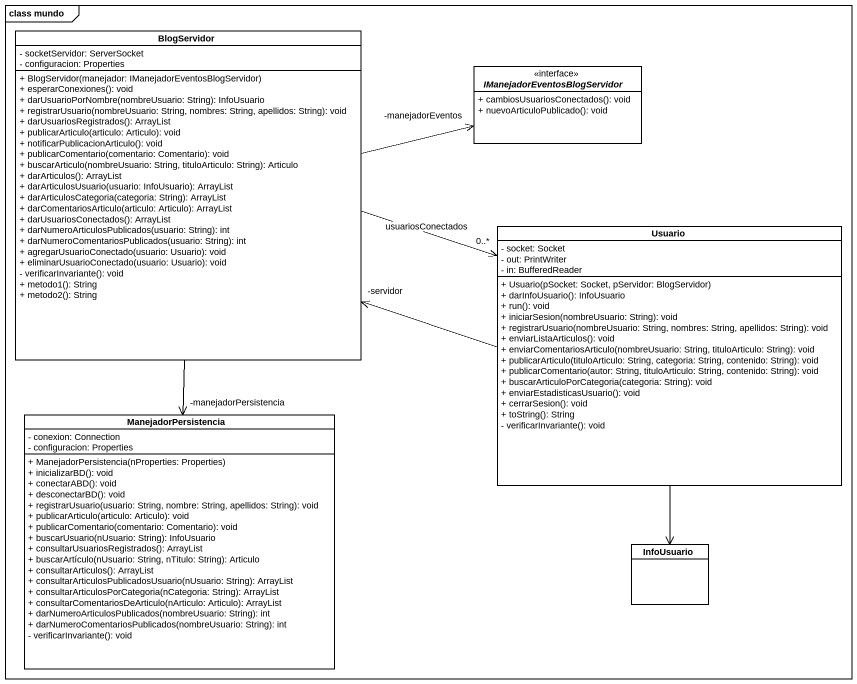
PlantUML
@startuml
mainframe class mundo
hide circle
hide empty members
skinparam classAttributeIconSize 0
class BlogServidor {
  - socketServidor: ServerSocket
  - configuracion: Properties
  + BlogServidor(manejador: IManejadorEventosBlogServidor)
  + esperarConexiones(): void
  + darUsuarioPorNombre(nombreUsuario: String): InfoUsuario
  + registrarUsuario(nombreUsuario: String, nombres: String, apellidos: String): void
  + darUsuariosRegistrados(): ArrayList
  + publicarArticulo(articulo: Articulo): void
  + notificarPublicacionArticulo(): void
  + publicarComentario(comentario: Comentario): void
  + buscarArticulo(nombreUsuario: String, tituloArticulo: String): Articulo
  + darArticulos(): ArrayList
  + darArticulosUsuario(usuario: InfoUsuario): ArrayList
  + darArticulosCategoria(categoria: String): ArrayList
  + darComentariosArticulo(articulo: Articulo): ArrayList
  + darUsuariosConectados(): ArrayList
  + darNumeroArticulosPublicados(usuario: String): int
  + darNumeroComentariosPublicados(usuario: String): int
  + agregarUsuarioConectado(usuario: Usuario): void
  + eliminarUsuarioConectado(usuario: Usuario): void
  - verificarInvariante(): void
  + metodo1(): String
  + metodo2(): String
}
interface "IManejadorEventosBlogServidor" as IManejadorEventosBlogServido <<interface>> {
  + cambiosUsuariosConectados(): void
  + nuevoArticuloPublicado(): void
}
class Usuario {
  - socket: Socket
  - out: PrintWriter
  - in: BufferedReader
  + Usuario(pSocket: Socket, pServidor: BlogServidor)
  + darInfoUsuario(): InfoUsuario
  + run(): void
  + iniciarSesion(nombreUsuario: String): void
  + registrarUsuario(nombreUsuario: String, nombres: String, apellidos: String): void
  + enviarListaArticulos(): void
  + enviarComentariosArticulo(nombreUsuario: String, tituloArticulo: String): void
  + publicarArticulo(tituloArticulo: String, categoria: String, contenido: String): void
  + publicarComentario(autor: String, tituloArticulo: String, contenido: String): void
  + buscarArticuloPorCategoria(categoria: String): void
  + enviarEstadisticasUsuario(): void
  + cerrarSesion(): void
  + toString(): String
  - verificarInvariante(): void
}
class ManejadorPersistencia {
  - conexion: Connection
  - configuracion: Properties
  + ManejadorPersistencia(nProperties: Properties)
  + inicializarBD(): void
  + conectarABD(): void
  + desconectarBD(): void
  + registrarUsuario(usuario: String, nombre: String, apellidos: String): void
  + publicarArticulo(articulo: Articulo): void
  + publicarComentario(comentario: Comentario): void
  + buscarUsuario(nUsuario: String): InfoUsuario
  + consultarUsuariosRegistrados(): ArrayList
  + buscarArtículo(nUsuario: String, nTitulo: String): Articulo
  + consultarArticulos(): ArrayList
  + consultarArticulosPublicadosUsuario(nUsuario: String): ArrayList
  + consultarArticulosPorCategoria(nCategoria: String): ArrayList
  + consultarComentariosDeArticulo(nArticulo: Articulo): ArrayList
  + darNumeroArticulosPublicados(nombreUsuario: String): int
  + darNumeroComentariosPublicados(nombreUsuario: String): int
  - verificarInvariante(): void
}
class InfoUsuario
BlogServidor -right-> "-manejadorEventos" IManejadorEventosBlogServido
BlogServidor -right-> "0..*" Usuario : usuariosConectados
BlogServidor --> "-manejadorPersistencia" ManejadorPersistencia
Usuario -left-> "-servidor" BlogServidor
Usuario --> InfoUsuario
@enduml
